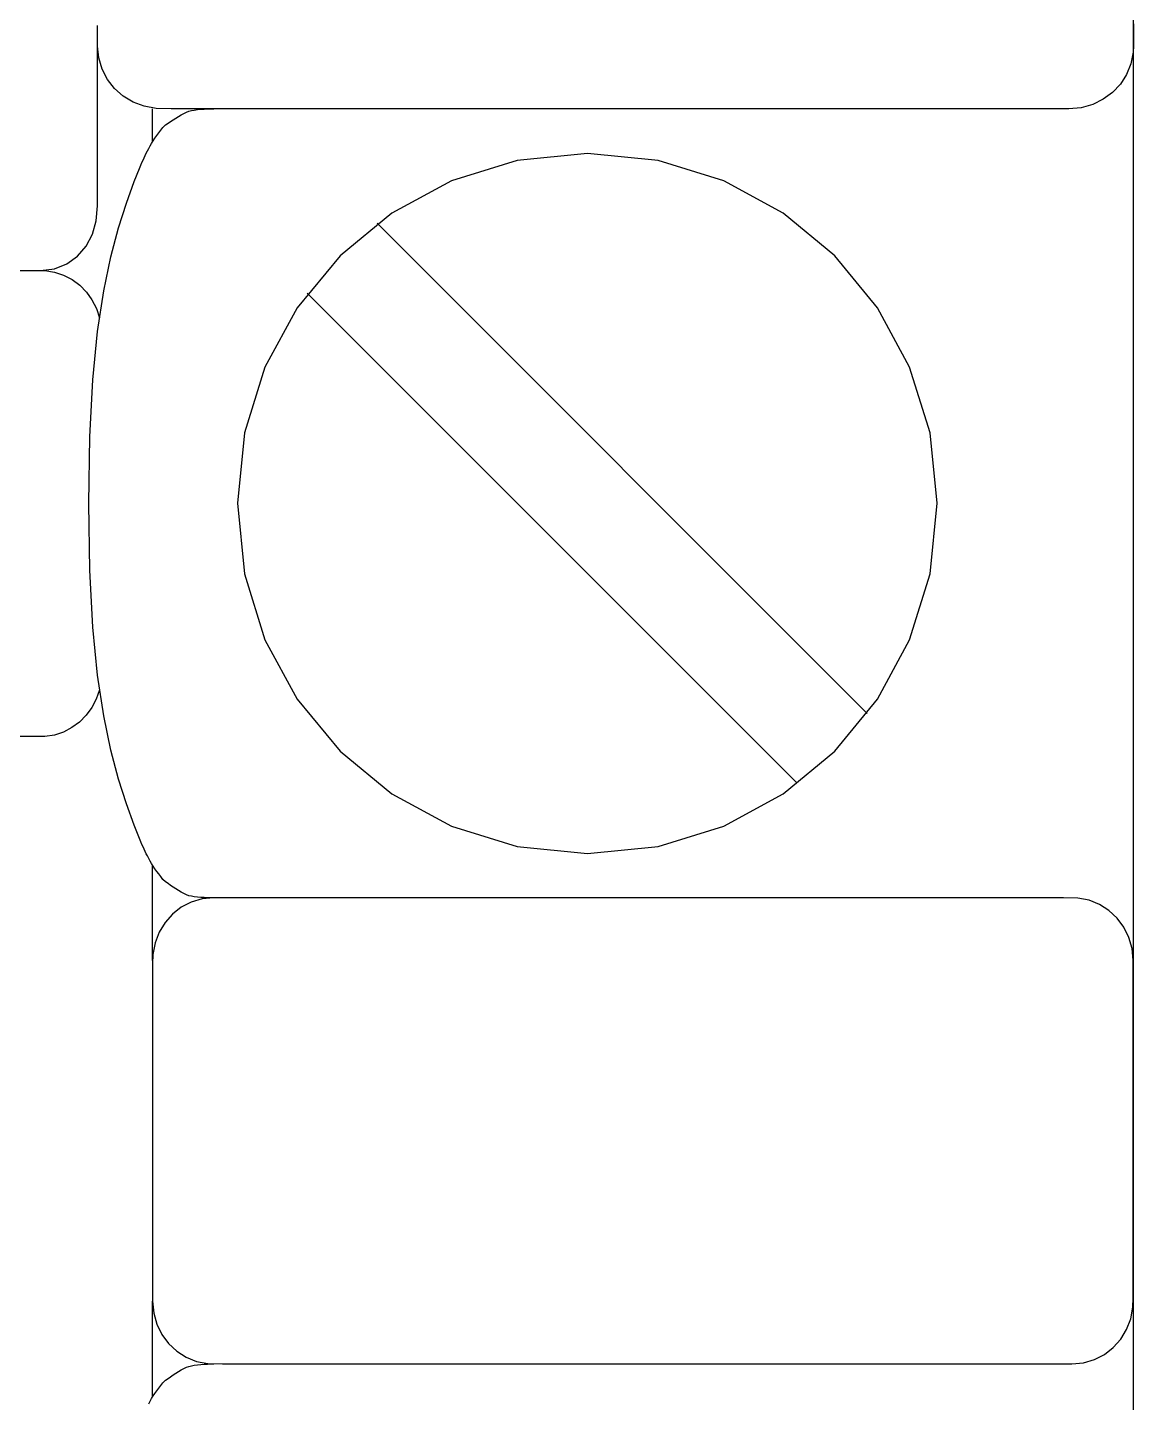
# Model space of a CAD drawing. Extents: x 1 to 47.7, y 0.2 to 35.
# Drawn here: x 37.143 to 37.672, y 7.206 to 7.863 of the extents above; entities that cross this region are included whole.
import ezdxf

# ---------------------------------------------------------------- set-up
doc = ezdxf.new("R2010")
doc.units = 0
doc.header["$MEASUREMENT"] = 0
for name, color, linetype in [('7_1__EMPTY_IO_BOARD_POSITI', 7, 'CONTINUOUS'), ('7_2___8__INDEPENDENT_INPUT', 7, 'CONTINUOUS'), ('7_3___8__OPTOISO_INDEPENDE', 7, 'CONTINUOUS'), ('7_4___24__OPTOISO_INDEPEND', 7, 'CONTINUOUS'), ('7_5___8__INDEPENDENT_INPUT', 7, 'CONTINUOUS'), ('7_6____8__INDEPENDENT_INPU', 7, 'CONTINUOUS'), ('7_7____8__OPTOISO_INDEPEND', 7, 'CONTINUOUS'), ('7_8____8__OPTOISO_INDEPEND', 7, 'CONTINUOUS')]:
    doc.layers.add(name, color=color, linetype=linetype)

msp = doc.modelspace()

# ---------------------------------------------------------------- linework, layer by layer
at = {"layer": '7_1__EMPTY_IO_BOARD_POSITI'}
msp.add_lwpolyline([(37.67201, 7.86343), (37.67201, 7.82078), (37.67201, 7.77394), (37.67201, 7.72305), (37.67201, 7.66827), (37.67201, 7.60975), (37.67201, 7.54765), (37.67201, 7.48212), (37.67201, 7.4133), (37.67201, 7.34136), (37.67201, 7.26645), (37.67201, 7.18871), (37.67201, 7.10831), (37.67201, 7.0254), (37.67201, 6.94012), (37.67201, 6.85264), (37.67201, 6.7631), (37.67201, 6.67166), (37.67201, 6.48368), (37.67201, 6.28994), (37.67201, 6.09165), (37.67201, 5.89003), (37.67201, 5.48173), (37.67201, 5.07482)], dxfattribs=at)
at = {"layer": '7_2___8__INDEPENDENT_INPUT'}
for points in [[(37.67212, 5.25278), (37.67212, 5.54409), (37.67212, 5.8354), (37.67212, 6.12315), (37.67212, 6.26457), (37.67212, 6.40377), (37.67212, 6.54029), (37.67212, 6.6737), (37.67212, 6.80354), (37.67212, 6.92937), (37.67212, 7.05075), (37.67212, 7.16723), (37.67212, 7.27837), (37.67212, 7.38371), (37.67212, 7.48282), (37.67212, 7.57525), (37.67212, 7.66055), (37.67212, 7.70039), (37.67212, 7.73828), (37.67212, 7.77417), (37.67212, 7.80799), (37.67212, 7.8397), (37.67212, 7.86924)], [(37.67212, 7.86459), (37.67212, 7.86279), (37.67212, 7.86068), (37.67212, 7.85852), (37.67212, 7.85653), (37.67212, 7.85497), (37.67212, 7.85408), (37.67198, 7.85106), (37.67088, 7.84553), (37.6688, 7.84041), (37.66583, 7.8358), (37.66206, 7.8318), (37.65762, 7.82852), (37.6526, 7.82605), (37.6471, 7.82449), (37.64122, 7.82395), (37.62464, 7.82395), (37.58052, 7.82395), (37.51736, 7.82395), (37.44361, 7.82395), (37.36774, 7.82395), (37.29822, 7.82395), (37.24352, 7.82395), (37.21211, 7.82395), (37.20481, 7.82409), (37.19911, 7.82515), (37.19384, 7.82718), (37.18909, 7.83006), (37.18497, 7.83372), (37.18159, 7.83803), (37.17905, 7.84291), (37.17745, 7.84825), (37.17689, 7.85395), (37.17689, 7.85443), (37.17689, 7.85569), (37.17689, 7.85749), (37.17689, 7.85959), (37.17689, 7.86176), (37.17689, 7.86374)], [(37.14952, 7.74667), (37.15628, 7.74748), (37.16223, 7.7498), (37.16729, 7.75345), (37.17136, 7.75822), (37.17438, 7.76396), (37.17625, 7.77046), (37.17689, 7.77754), (37.17689, 7.78177), (37.17689, 7.79269), (37.17689, 7.80763), (37.17689, 7.82389), (37.17689, 7.83883), (37.17689, 7.84975), (37.17689, 7.85398)], [(37.23243, 7.44682), (37.23094, 7.44683), (37.22937, 7.44685), (37.22776, 7.4469), (37.22617, 7.44698), (37.22461, 7.4471), (37.22312, 7.44727), (37.22175, 7.4475), (37.22052, 7.44779), (37.21938, 7.44821), (37.21814, 7.44881), (37.21688, 7.44949), (37.21562, 7.45025), (37.21435, 7.45106), (37.21308, 7.45189), (37.21181, 7.45274), (37.21055, 7.45357), (37.2093, 7.45436), (37.20815, 7.45559), (37.20708, 7.4569), (37.20609, 7.45818), (37.20516, 7.45944), (37.20429, 7.46068), (37.20348, 7.46191), (37.20273, 7.46314), (37.20202, 7.46437), (37.20135, 7.46561), (37.20074, 7.46678), (37.20018, 7.46787), (37.19965, 7.46893), (37.19914, 7.46999), (37.19863, 7.4711), (37.1981, 7.4723), (37.19754, 7.47362), (37.19692, 7.47512), (37.19444, 7.48144), (37.19063, 7.49172), (37.18681, 7.50351), (37.18315, 7.51733), (37.17979, 7.5337), (37.1769, 7.55316), (37.17464, 7.57623), (37.17317, 7.60344), (37.17265, 7.6353), (37.17317, 7.66716), (37.17464, 7.69436), (37.1769, 7.71742), (37.17979, 7.73688), (37.18315, 7.75326), (37.18681, 7.76707), (37.19063, 7.77886), (37.19444, 7.78914), (37.19692, 7.79546), (37.19754, 7.79696), (37.1981, 7.79828), (37.19863, 7.79948), (37.19914, 7.80059), (37.19965, 7.80166), (37.20018, 7.80271), (37.20074, 7.8038), (37.20135, 7.80497), (37.20202, 7.80621), (37.20273, 7.80744), (37.20348, 7.80867), (37.20429, 7.8099), (37.20516, 7.81115), (37.20609, 7.8124), (37.20708, 7.81369), (37.20815, 7.815), (37.2093, 7.81622), (37.21055, 7.81702), (37.21181, 7.81784), (37.21308, 7.81869), (37.21435, 7.81952), (37.21562, 7.82033), (37.21688, 7.82109), (37.21814, 7.82178), (37.21938, 7.82237), (37.22052, 7.82279), (37.22175, 7.8231), (37.22312, 7.82336), (37.22461, 7.82356), (37.22617, 7.82372), (37.22776, 7.82384), (37.22937, 7.82392), (37.23094, 7.82396), (37.23243, 7.82398)], [(37.20319, 7.80819), (37.20319, 7.82398)], [(37.5448, 7.53494), (37.31053, 7.76921)], [(37.11187, 7.74667), (37.1441, 7.74667), (37.15161, 7.74659), (37.15627, 7.74587), (37.16065, 7.74442), (37.16469, 7.7423), (37.16834, 7.73959), (37.17152, 7.73635), (37.1742, 7.73263), (37.1763, 7.72849), (37.17777, 7.72401)], [(37.51138, 7.50152), (37.27711, 7.73579)], [(37.17777, 7.54624), (37.17627, 7.5418), (37.17415, 7.53771), (37.17147, 7.53403), (37.16827, 7.53081), (37.16463, 7.52813), (37.1606, 7.52604), (37.15623, 7.52461), (37.15159, 7.52389), (37.1441, 7.52382), (37.11187, 7.52382)], [(37.20319, 7.41683), (37.20319, 7.46238)], [(37.20319, 7.20843), (37.20319, 7.25398)], [(37.20135, 7.20497), (37.20202, 7.20621), (37.20273, 7.20744), (37.20348, 7.20867), (37.20429, 7.2099), (37.20516, 7.21114), (37.20609, 7.2124), (37.20708, 7.21368), (37.20815, 7.21499), (37.2093, 7.21622), (37.21055, 7.21701), (37.21181, 7.21784), (37.21308, 7.21868), (37.21435, 7.21952), (37.21562, 7.22033), (37.21688, 7.22109), (37.21814, 7.22177), (37.21938, 7.22237), (37.22052, 7.22279), (37.22175, 7.2231), (37.22312, 7.22336), (37.22461, 7.22356), (37.22617, 7.22372), (37.22776, 7.22384), (37.22937, 7.22392), (37.23094, 7.22396), (37.23243, 7.22397)]]:
    msp.add_lwpolyline(points, dxfattribs=at)
for points in [[(37.41114, 7.46794), (37.44483, 7.47134), (37.47619, 7.48109), (37.50457, 7.49652), (37.5293, 7.51696), (37.5497, 7.54174), (37.56509, 7.57018), (37.57483, 7.60161), (37.57822, 7.63537), (37.57483, 7.66906), (37.56509, 7.70046), (37.5497, 7.72887), (37.5293, 7.75362), (37.50457, 7.77405), (37.47619, 7.78948), (37.44483, 7.79923), (37.41114, 7.80263), (37.37744, 7.79923), (37.34602, 7.78948), (37.31758, 7.77405), (37.29279, 7.75362), (37.27233, 7.72887), (37.25687, 7.70046), (37.2471, 7.66906), (37.24369, 7.63537), (37.2471, 7.60161), (37.25687, 7.57018), (37.27233, 7.54174), (37.29279, 7.51696), (37.31758, 7.49652), (37.34602, 7.48109), (37.37744, 7.47134)], [(37.23243, 7.44682), (37.22687, 7.44628), (37.22167, 7.44472), (37.21691, 7.44225), (37.2127, 7.43897), (37.20915, 7.43498), (37.20633, 7.43037), (37.20436, 7.42525), (37.20333, 7.41972), (37.20319, 7.41521), (37.20319, 7.40341), (37.20319, 7.38285), (37.20319, 7.35673), (37.20319, 7.32823), (37.20319, 7.30052), (37.20319, 7.27678), (37.20319, 7.26021), (37.20319, 7.25398), (37.20372, 7.24828), (37.20523, 7.24294), (37.20764, 7.23806), (37.21084, 7.23374), (37.21473, 7.23009), (37.21923, 7.2272), (37.22422, 7.22517), (37.22962, 7.22411), (37.23653, 7.22397), (37.26625, 7.22397), (37.31803, 7.22397), (37.38383, 7.22397), (37.45565, 7.22397), (37.52546, 7.22397), (37.58525, 7.22397), (37.627, 7.22397), (37.6427, 7.22397), (37.64826, 7.22451), (37.65347, 7.22607), (37.65822, 7.22854), (37.66243, 7.23183), (37.66599, 7.23583), (37.6688, 7.24044), (37.67077, 7.24556), (37.67181, 7.25109), (37.67194, 7.2556), (37.67194, 7.2674), (37.67194, 7.28795), (37.67194, 7.31407), (37.67194, 7.34258), (37.67194, 7.37029), (37.67194, 7.39403), (37.67194, 7.4106), (37.67194, 7.41683), (37.67142, 7.42253), (37.6699, 7.42787), (37.66749, 7.43274), (37.6643, 7.43706), (37.6604, 7.44071), (37.65591, 7.4436), (37.65092, 7.44562), (37.64552, 7.44668), (37.63861, 7.44682), (37.60888, 7.44682), (37.55711, 7.44682), (37.4913, 7.44682), (37.41949, 7.44682), (37.34968, 7.44682), (37.28989, 7.44682), (37.24813, 7.44682)]]:
    msp.add_lwpolyline(points, close=True, dxfattribs=at)
at = {"layer": '7_3___8__OPTOISO_INDEPENDE'}
for points in [[(37.67212, 5.25278), (37.67212, 5.54409), (37.67212, 5.8354), (37.67212, 6.12315), (37.67212, 6.26457), (37.67212, 6.40377), (37.67212, 6.54029), (37.67212, 6.6737), (37.67212, 6.80354), (37.67212, 6.92937), (37.67212, 7.05075), (37.67212, 7.16723), (37.67212, 7.27837), (37.67212, 7.38371), (37.67212, 7.48282), (37.67212, 7.57525), (37.67212, 7.66055), (37.67212, 7.70039), (37.67212, 7.73828), (37.67212, 7.77417), (37.67212, 7.80799), (37.67212, 7.8397), (37.67212, 7.86924)], [(37.67212, 7.86459), (37.67212, 7.86279), (37.67212, 7.86068), (37.67212, 7.85852), (37.67212, 7.85653), (37.67212, 7.85497), (37.67212, 7.85408), (37.67198, 7.85106), (37.67088, 7.84553), (37.6688, 7.84041), (37.66583, 7.8358), (37.66206, 7.8318), (37.65762, 7.82852), (37.6526, 7.82605), (37.6471, 7.82449), (37.64122, 7.82395), (37.62464, 7.82395), (37.58052, 7.82395), (37.51736, 7.82395), (37.44361, 7.82395), (37.36774, 7.82395), (37.29822, 7.82395), (37.24352, 7.82395), (37.21211, 7.82395), (37.20481, 7.82409), (37.19911, 7.82515), (37.19384, 7.82718), (37.18909, 7.83006), (37.18497, 7.83372), (37.18159, 7.83803), (37.17905, 7.84291), (37.17745, 7.84825), (37.17689, 7.85395), (37.17689, 7.85443), (37.17689, 7.85569), (37.17689, 7.85749), (37.17689, 7.85959), (37.17689, 7.86176), (37.17689, 7.86374)], [(37.14952, 7.74667), (37.15628, 7.74748), (37.16223, 7.7498), (37.16729, 7.75345), (37.17136, 7.75822), (37.17438, 7.76396), (37.17625, 7.77046), (37.17689, 7.77754), (37.17689, 7.78177), (37.17689, 7.79269), (37.17689, 7.80763), (37.17689, 7.82389), (37.17689, 7.83883), (37.17689, 7.84975), (37.17689, 7.85398)], [(37.23243, 7.44682), (37.23094, 7.44683), (37.22937, 7.44685), (37.22776, 7.4469), (37.22617, 7.44698), (37.22461, 7.4471), (37.22312, 7.44727), (37.22175, 7.4475), (37.22052, 7.44779), (37.21938, 7.44821), (37.21814, 7.44881), (37.21688, 7.44949), (37.21562, 7.45025), (37.21435, 7.45106), (37.21308, 7.45189), (37.21181, 7.45274), (37.21055, 7.45357), (37.2093, 7.45436), (37.20815, 7.45559), (37.20708, 7.4569), (37.20609, 7.45818), (37.20516, 7.45944), (37.20429, 7.46068), (37.20348, 7.46191), (37.20273, 7.46314), (37.20202, 7.46437), (37.20135, 7.46561), (37.20074, 7.46678), (37.20018, 7.46787), (37.19965, 7.46893), (37.19914, 7.46999), (37.19863, 7.4711), (37.1981, 7.4723), (37.19754, 7.47362), (37.19692, 7.47512), (37.19444, 7.48144), (37.19063, 7.49172), (37.18681, 7.50351), (37.18315, 7.51733), (37.17979, 7.5337), (37.1769, 7.55316), (37.17464, 7.57623), (37.17317, 7.60344), (37.17265, 7.6353), (37.17317, 7.66716), (37.17464, 7.69436), (37.1769, 7.71742), (37.17979, 7.73688), (37.18315, 7.75326), (37.18681, 7.76707), (37.19063, 7.77886), (37.19444, 7.78914), (37.19692, 7.79546), (37.19754, 7.79696), (37.1981, 7.79828), (37.19863, 7.79948), (37.19914, 7.80059), (37.19965, 7.80166), (37.20018, 7.80271), (37.20074, 7.8038), (37.20135, 7.80497), (37.20202, 7.80621), (37.20273, 7.80744), (37.20348, 7.80867), (37.20429, 7.8099), (37.20516, 7.81115), (37.20609, 7.8124), (37.20708, 7.81369), (37.20815, 7.815), (37.2093, 7.81622), (37.21055, 7.81702), (37.21181, 7.81784), (37.21308, 7.81869), (37.21435, 7.81952), (37.21562, 7.82033), (37.21688, 7.82109), (37.21814, 7.82178), (37.21938, 7.82237), (37.22052, 7.82279), (37.22175, 7.8231), (37.22312, 7.82336), (37.22461, 7.82356), (37.22617, 7.82372), (37.22776, 7.82384), (37.22937, 7.82392), (37.23094, 7.82396), (37.23243, 7.82398)], [(37.20319, 7.80819), (37.20319, 7.82398)], [(37.5448, 7.53494), (37.31053, 7.76921)], [(37.11187, 7.74667), (37.1441, 7.74667), (37.15161, 7.74659), (37.15627, 7.74587), (37.16065, 7.74442), (37.16469, 7.7423), (37.16834, 7.73959), (37.17152, 7.73635), (37.1742, 7.73263), (37.1763, 7.72849), (37.17777, 7.72401)], [(37.51138, 7.50152), (37.27711, 7.73579)], [(37.17777, 7.54624), (37.17627, 7.5418), (37.17415, 7.53771), (37.17147, 7.53403), (37.16827, 7.53081), (37.16463, 7.52813), (37.1606, 7.52604), (37.15623, 7.52461), (37.15159, 7.52389), (37.1441, 7.52382), (37.11187, 7.52382)], [(37.20319, 7.41683), (37.20319, 7.46238)], [(37.20319, 7.20843), (37.20319, 7.25398)], [(37.20135, 7.20497), (37.20202, 7.20621), (37.20273, 7.20744), (37.20348, 7.20867), (37.20429, 7.2099), (37.20516, 7.21114), (37.20609, 7.2124), (37.20708, 7.21368), (37.20815, 7.21499), (37.2093, 7.21622), (37.21055, 7.21701), (37.21181, 7.21784), (37.21308, 7.21868), (37.21435, 7.21952), (37.21562, 7.22033), (37.21688, 7.22109), (37.21814, 7.22177), (37.21938, 7.22237), (37.22052, 7.22279), (37.22175, 7.2231), (37.22312, 7.22336), (37.22461, 7.22356), (37.22617, 7.22372), (37.22776, 7.22384), (37.22937, 7.22392), (37.23094, 7.22396), (37.23243, 7.22397)]]:
    msp.add_lwpolyline(points, dxfattribs=at)
for points in [[(37.41114, 7.46794), (37.44483, 7.47134), (37.47619, 7.48109), (37.50457, 7.49652), (37.5293, 7.51696), (37.5497, 7.54174), (37.56509, 7.57018), (37.57483, 7.60161), (37.57822, 7.63537), (37.57483, 7.66906), (37.56509, 7.70046), (37.5497, 7.72887), (37.5293, 7.75362), (37.50457, 7.77405), (37.47619, 7.78948), (37.44483, 7.79923), (37.41114, 7.80263), (37.37744, 7.79923), (37.34602, 7.78948), (37.31758, 7.77405), (37.29279, 7.75362), (37.27233, 7.72887), (37.25687, 7.70046), (37.2471, 7.66906), (37.24369, 7.63537), (37.2471, 7.60161), (37.25687, 7.57018), (37.27233, 7.54174), (37.29279, 7.51696), (37.31758, 7.49652), (37.34602, 7.48109), (37.37744, 7.47134)], [(37.23243, 7.44682), (37.22687, 7.44628), (37.22167, 7.44472), (37.21691, 7.44225), (37.2127, 7.43897), (37.20915, 7.43498), (37.20633, 7.43037), (37.20436, 7.42525), (37.20333, 7.41972), (37.20319, 7.41521), (37.20319, 7.40341), (37.20319, 7.38285), (37.20319, 7.35673), (37.20319, 7.32823), (37.20319, 7.30052), (37.20319, 7.27678), (37.20319, 7.26021), (37.20319, 7.25398), (37.20372, 7.24828), (37.20523, 7.24294), (37.20764, 7.23806), (37.21084, 7.23374), (37.21473, 7.23009), (37.21923, 7.2272), (37.22422, 7.22517), (37.22962, 7.22411), (37.23653, 7.22397), (37.26625, 7.22397), (37.31803, 7.22397), (37.38383, 7.22397), (37.45565, 7.22397), (37.52546, 7.22397), (37.58525, 7.22397), (37.627, 7.22397), (37.6427, 7.22397), (37.64826, 7.22451), (37.65347, 7.22607), (37.65822, 7.22854), (37.66243, 7.23183), (37.66599, 7.23583), (37.6688, 7.24044), (37.67077, 7.24556), (37.67181, 7.25109), (37.67194, 7.2556), (37.67194, 7.2674), (37.67194, 7.28795), (37.67194, 7.31407), (37.67194, 7.34258), (37.67194, 7.37029), (37.67194, 7.39403), (37.67194, 7.4106), (37.67194, 7.41683), (37.67142, 7.42253), (37.6699, 7.42787), (37.66749, 7.43274), (37.6643, 7.43706), (37.6604, 7.44071), (37.65591, 7.4436), (37.65092, 7.44562), (37.64552, 7.44668), (37.63861, 7.44682), (37.60888, 7.44682), (37.55711, 7.44682), (37.4913, 7.44682), (37.41949, 7.44682), (37.34968, 7.44682), (37.28989, 7.44682), (37.24813, 7.44682)]]:
    msp.add_lwpolyline(points, close=True, dxfattribs=at)
at = {"layer": '7_4___24__OPTOISO_INDEPEND'}
for points in [[(37.67212, 5.25278), (37.67212, 5.54409), (37.67212, 5.8354), (37.67212, 6.12315), (37.67212, 6.26457), (37.67212, 6.40377), (37.67212, 6.54029), (37.67212, 6.6737), (37.67212, 6.80354), (37.67212, 6.92937), (37.67212, 7.05075), (37.67212, 7.16723), (37.67212, 7.27837), (37.67212, 7.38371), (37.67212, 7.48282), (37.67212, 7.57525), (37.67212, 7.66055), (37.67212, 7.70039), (37.67212, 7.73828), (37.67212, 7.77417), (37.67212, 7.80799), (37.67212, 7.8397), (37.67212, 7.86924)], [(37.67212, 7.86459), (37.67212, 7.86279), (37.67212, 7.86068), (37.67212, 7.85852), (37.67212, 7.85653), (37.67212, 7.85497), (37.67212, 7.85408), (37.67198, 7.85106), (37.67088, 7.84553), (37.6688, 7.84041), (37.66583, 7.8358), (37.66206, 7.8318), (37.65762, 7.82852), (37.6526, 7.82605), (37.6471, 7.82449), (37.64122, 7.82395), (37.62464, 7.82395), (37.58052, 7.82395), (37.51736, 7.82395), (37.44361, 7.82395), (37.36774, 7.82395), (37.29822, 7.82395), (37.24352, 7.82395), (37.21211, 7.82395), (37.20481, 7.82409), (37.19911, 7.82515), (37.19384, 7.82718), (37.18909, 7.83006), (37.18497, 7.83372), (37.18159, 7.83803), (37.17905, 7.84291), (37.17745, 7.84825), (37.17689, 7.85395), (37.17689, 7.85443), (37.17689, 7.85569), (37.17689, 7.85749), (37.17689, 7.85959), (37.17689, 7.86176), (37.17689, 7.86374)], [(37.14952, 7.74667), (37.15628, 7.74748), (37.16223, 7.7498), (37.16729, 7.75345), (37.17136, 7.75822), (37.17438, 7.76396), (37.17625, 7.77046), (37.17689, 7.77754), (37.17689, 7.78177), (37.17689, 7.79269), (37.17689, 7.80763), (37.17689, 7.82389), (37.17689, 7.83883), (37.17689, 7.84975), (37.17689, 7.85398)], [(37.23243, 7.44682), (37.23094, 7.44683), (37.22937, 7.44685), (37.22776, 7.4469), (37.22617, 7.44698), (37.22461, 7.4471), (37.22312, 7.44727), (37.22175, 7.4475), (37.22052, 7.44779), (37.21938, 7.44821), (37.21814, 7.44881), (37.21688, 7.44949), (37.21562, 7.45025), (37.21435, 7.45106), (37.21308, 7.45189), (37.21181, 7.45274), (37.21055, 7.45357), (37.2093, 7.45436), (37.20815, 7.45559), (37.20708, 7.4569), (37.20609, 7.45818), (37.20516, 7.45944), (37.20429, 7.46068), (37.20348, 7.46191), (37.20273, 7.46314), (37.20202, 7.46437), (37.20135, 7.46561), (37.20074, 7.46678), (37.20018, 7.46787), (37.19965, 7.46893), (37.19914, 7.46999), (37.19863, 7.4711), (37.1981, 7.4723), (37.19754, 7.47362), (37.19692, 7.47512), (37.19444, 7.48144), (37.19063, 7.49172), (37.18681, 7.50351), (37.18315, 7.51733), (37.17979, 7.5337), (37.1769, 7.55316), (37.17464, 7.57623), (37.17317, 7.60344), (37.17265, 7.6353), (37.17317, 7.66716), (37.17464, 7.69436), (37.1769, 7.71742), (37.17979, 7.73688), (37.18315, 7.75326), (37.18681, 7.76707), (37.19063, 7.77886), (37.19444, 7.78914), (37.19692, 7.79546), (37.19754, 7.79696), (37.1981, 7.79828), (37.19863, 7.79948), (37.19914, 7.80059), (37.19965, 7.80166), (37.20018, 7.80271), (37.20074, 7.8038), (37.20135, 7.80497), (37.20202, 7.80621), (37.20273, 7.80744), (37.20348, 7.80867), (37.20429, 7.8099), (37.20516, 7.81115), (37.20609, 7.8124), (37.20708, 7.81369), (37.20815, 7.815), (37.2093, 7.81622), (37.21055, 7.81702), (37.21181, 7.81784), (37.21308, 7.81869), (37.21435, 7.81952), (37.21562, 7.82033), (37.21688, 7.82109), (37.21814, 7.82178), (37.21938, 7.82237), (37.22052, 7.82279), (37.22175, 7.8231), (37.22312, 7.82336), (37.22461, 7.82356), (37.22617, 7.82372), (37.22776, 7.82384), (37.22937, 7.82392), (37.23094, 7.82396), (37.23243, 7.82398)], [(37.20319, 7.80819), (37.20319, 7.82398)], [(37.5448, 7.53494), (37.31053, 7.76921)], [(37.11187, 7.74667), (37.1441, 7.74667), (37.15161, 7.74659), (37.15627, 7.74587), (37.16065, 7.74442), (37.16469, 7.7423), (37.16834, 7.73959), (37.17152, 7.73635), (37.1742, 7.73263), (37.1763, 7.72849), (37.17777, 7.72401)], [(37.51138, 7.50152), (37.27711, 7.73579)], [(37.17777, 7.54624), (37.17627, 7.5418), (37.17415, 7.53771), (37.17147, 7.53403), (37.16827, 7.53081), (37.16463, 7.52813), (37.1606, 7.52604), (37.15623, 7.52461), (37.15159, 7.52389), (37.1441, 7.52382), (37.11187, 7.52382)], [(37.20319, 7.41683), (37.20319, 7.46238)], [(37.20319, 7.20843), (37.20319, 7.25398)], [(37.20135, 7.20497), (37.20202, 7.20621), (37.20273, 7.20744), (37.20348, 7.20867), (37.20429, 7.2099), (37.20516, 7.21114), (37.20609, 7.2124), (37.20708, 7.21368), (37.20815, 7.21499), (37.2093, 7.21622), (37.21055, 7.21701), (37.21181, 7.21784), (37.21308, 7.21868), (37.21435, 7.21952), (37.21562, 7.22033), (37.21688, 7.22109), (37.21814, 7.22177), (37.21938, 7.22237), (37.22052, 7.22279), (37.22175, 7.2231), (37.22312, 7.22336), (37.22461, 7.22356), (37.22617, 7.22372), (37.22776, 7.22384), (37.22937, 7.22392), (37.23094, 7.22396), (37.23243, 7.22397)]]:
    msp.add_lwpolyline(points, dxfattribs=at)
for points in [[(37.41114, 7.46794), (37.44483, 7.47134), (37.47619, 7.48109), (37.50457, 7.49652), (37.5293, 7.51696), (37.5497, 7.54174), (37.56509, 7.57018), (37.57483, 7.60161), (37.57822, 7.63537), (37.57483, 7.66906), (37.56509, 7.70046), (37.5497, 7.72887), (37.5293, 7.75362), (37.50457, 7.77405), (37.47619, 7.78948), (37.44483, 7.79923), (37.41114, 7.80263), (37.37744, 7.79923), (37.34602, 7.78948), (37.31758, 7.77405), (37.29279, 7.75362), (37.27233, 7.72887), (37.25687, 7.70046), (37.2471, 7.66906), (37.24369, 7.63537), (37.2471, 7.60161), (37.25687, 7.57018), (37.27233, 7.54174), (37.29279, 7.51696), (37.31758, 7.49652), (37.34602, 7.48109), (37.37744, 7.47134)], [(37.23243, 7.44682), (37.22687, 7.44628), (37.22167, 7.44472), (37.21691, 7.44225), (37.2127, 7.43897), (37.20915, 7.43498), (37.20633, 7.43037), (37.20436, 7.42525), (37.20333, 7.41972), (37.20319, 7.41521), (37.20319, 7.40341), (37.20319, 7.38285), (37.20319, 7.35673), (37.20319, 7.32823), (37.20319, 7.30052), (37.20319, 7.27678), (37.20319, 7.26021), (37.20319, 7.25398), (37.20372, 7.24828), (37.20523, 7.24294), (37.20764, 7.23806), (37.21084, 7.23374), (37.21473, 7.23009), (37.21923, 7.2272), (37.22422, 7.22517), (37.22962, 7.22411), (37.23653, 7.22397), (37.26625, 7.22397), (37.31803, 7.22397), (37.38383, 7.22397), (37.45565, 7.22397), (37.52546, 7.22397), (37.58525, 7.22397), (37.627, 7.22397), (37.6427, 7.22397), (37.64826, 7.22451), (37.65347, 7.22607), (37.65822, 7.22854), (37.66243, 7.23183), (37.66599, 7.23583), (37.6688, 7.24044), (37.67077, 7.24556), (37.67181, 7.25109), (37.67194, 7.2556), (37.67194, 7.2674), (37.67194, 7.28795), (37.67194, 7.31407), (37.67194, 7.34258), (37.67194, 7.37029), (37.67194, 7.39403), (37.67194, 7.4106), (37.67194, 7.41683), (37.67142, 7.42253), (37.6699, 7.42787), (37.66749, 7.43274), (37.6643, 7.43706), (37.6604, 7.44071), (37.65591, 7.4436), (37.65092, 7.44562), (37.64552, 7.44668), (37.63861, 7.44682), (37.60888, 7.44682), (37.55711, 7.44682), (37.4913, 7.44682), (37.41949, 7.44682), (37.34968, 7.44682), (37.28989, 7.44682), (37.24813, 7.44682)]]:
    msp.add_lwpolyline(points, close=True, dxfattribs=at)
at = {"layer": '7_5___8__INDEPENDENT_INPUT'}
for points in [[(37.67212, 5.25278), (37.67212, 5.54409), (37.67212, 5.8354), (37.67212, 6.12315), (37.67212, 6.26457), (37.67212, 6.40377), (37.67212, 6.54029), (37.67212, 6.6737), (37.67212, 6.80354), (37.67212, 6.92937), (37.67212, 7.05075), (37.67212, 7.16723), (37.67212, 7.27837), (37.67212, 7.38371), (37.67212, 7.48282), (37.67212, 7.57525), (37.67212, 7.66055), (37.67212, 7.70039), (37.67212, 7.73828), (37.67212, 7.77417), (37.67212, 7.80799), (37.67212, 7.8397), (37.67212, 7.86924)], [(37.67212, 7.86459), (37.67212, 7.86279), (37.67212, 7.86068), (37.67212, 7.85852), (37.67212, 7.85653), (37.67212, 7.85497), (37.67212, 7.85408), (37.67198, 7.85106), (37.67088, 7.84553), (37.6688, 7.84041), (37.66583, 7.8358), (37.66206, 7.8318), (37.65762, 7.82852), (37.6526, 7.82605), (37.6471, 7.82449), (37.64122, 7.82395), (37.62464, 7.82395), (37.58052, 7.82395), (37.51736, 7.82395), (37.44361, 7.82395), (37.36774, 7.82395), (37.29822, 7.82395), (37.24352, 7.82395), (37.21211, 7.82395), (37.20481, 7.82409), (37.19911, 7.82515), (37.19384, 7.82718), (37.18909, 7.83006), (37.18497, 7.83372), (37.18159, 7.83803), (37.17905, 7.84291), (37.17745, 7.84825), (37.17689, 7.85395), (37.17689, 7.85443), (37.17689, 7.85569), (37.17689, 7.85749), (37.17689, 7.85959), (37.17689, 7.86176), (37.17689, 7.86374)], [(37.14952, 7.74667), (37.15628, 7.74748), (37.16223, 7.7498), (37.16729, 7.75345), (37.17136, 7.75822), (37.17438, 7.76396), (37.17625, 7.77046), (37.17689, 7.77754), (37.17689, 7.78177), (37.17689, 7.79269), (37.17689, 7.80763), (37.17689, 7.82389), (37.17689, 7.83883), (37.17689, 7.84975), (37.17689, 7.85398)], [(37.23243, 7.44682), (37.23094, 7.44683), (37.22937, 7.44685), (37.22776, 7.4469), (37.22617, 7.44698), (37.22461, 7.4471), (37.22312, 7.44727), (37.22175, 7.4475), (37.22052, 7.44779), (37.21938, 7.44821), (37.21814, 7.44881), (37.21688, 7.44949), (37.21562, 7.45025), (37.21435, 7.45106), (37.21308, 7.45189), (37.21181, 7.45274), (37.21055, 7.45357), (37.2093, 7.45436), (37.20815, 7.45559), (37.20708, 7.4569), (37.20609, 7.45818), (37.20516, 7.45944), (37.20429, 7.46068), (37.20348, 7.46191), (37.20273, 7.46314), (37.20202, 7.46437), (37.20135, 7.46561), (37.20074, 7.46678), (37.20018, 7.46787), (37.19965, 7.46893), (37.19914, 7.46999), (37.19863, 7.4711), (37.1981, 7.4723), (37.19754, 7.47362), (37.19692, 7.47512), (37.19444, 7.48144), (37.19063, 7.49172), (37.18681, 7.50351), (37.18315, 7.51733), (37.17979, 7.5337), (37.1769, 7.55316), (37.17464, 7.57623), (37.17317, 7.60344), (37.17265, 7.6353), (37.17317, 7.66716), (37.17464, 7.69436), (37.1769, 7.71742), (37.17979, 7.73688), (37.18315, 7.75326), (37.18681, 7.76707), (37.19063, 7.77886), (37.19444, 7.78914), (37.19692, 7.79546), (37.19754, 7.79696), (37.1981, 7.79828), (37.19863, 7.79948), (37.19914, 7.80059), (37.19965, 7.80166), (37.20018, 7.80271), (37.20074, 7.8038), (37.20135, 7.80497), (37.20202, 7.80621), (37.20273, 7.80744), (37.20348, 7.80867), (37.20429, 7.8099), (37.20516, 7.81115), (37.20609, 7.8124), (37.20708, 7.81369), (37.20815, 7.815), (37.2093, 7.81622), (37.21055, 7.81702), (37.21181, 7.81784), (37.21308, 7.81869), (37.21435, 7.81952), (37.21562, 7.82033), (37.21688, 7.82109), (37.21814, 7.82178), (37.21938, 7.82237), (37.22052, 7.82279), (37.22175, 7.8231), (37.22312, 7.82336), (37.22461, 7.82356), (37.22617, 7.82372), (37.22776, 7.82384), (37.22937, 7.82392), (37.23094, 7.82396), (37.23243, 7.82398)], [(37.20319, 7.80819), (37.20319, 7.82398)], [(37.5448, 7.53494), (37.31053, 7.76921)], [(37.11187, 7.74667), (37.1441, 7.74667), (37.15161, 7.74659), (37.15627, 7.74587), (37.16065, 7.74442), (37.16469, 7.7423), (37.16834, 7.73959), (37.17152, 7.73635), (37.1742, 7.73263), (37.1763, 7.72849), (37.17777, 7.72401)], [(37.51138, 7.50152), (37.27711, 7.73579)], [(37.17777, 7.54624), (37.17627, 7.5418), (37.17415, 7.53771), (37.17147, 7.53403), (37.16827, 7.53081), (37.16463, 7.52813), (37.1606, 7.52604), (37.15623, 7.52461), (37.15159, 7.52389), (37.1441, 7.52382), (37.11187, 7.52382)], [(37.20319, 7.41683), (37.20319, 7.46238)], [(37.20319, 7.20843), (37.20319, 7.25398)], [(37.20135, 7.20497), (37.20202, 7.20621), (37.20273, 7.20744), (37.20348, 7.20867), (37.20429, 7.2099), (37.20516, 7.21114), (37.20609, 7.2124), (37.20708, 7.21368), (37.20815, 7.21499), (37.2093, 7.21622), (37.21055, 7.21701), (37.21181, 7.21784), (37.21308, 7.21868), (37.21435, 7.21952), (37.21562, 7.22033), (37.21688, 7.22109), (37.21814, 7.22177), (37.21938, 7.22237), (37.22052, 7.22279), (37.22175, 7.2231), (37.22312, 7.22336), (37.22461, 7.22356), (37.22617, 7.22372), (37.22776, 7.22384), (37.22937, 7.22392), (37.23094, 7.22396), (37.23243, 7.22397)]]:
    msp.add_lwpolyline(points, dxfattribs=at)
for points in [[(37.41114, 7.46794), (37.44483, 7.47134), (37.47619, 7.48109), (37.50457, 7.49652), (37.5293, 7.51696), (37.5497, 7.54174), (37.56509, 7.57018), (37.57483, 7.60161), (37.57822, 7.63537), (37.57483, 7.66906), (37.56509, 7.70046), (37.5497, 7.72887), (37.5293, 7.75362), (37.50457, 7.77405), (37.47619, 7.78948), (37.44483, 7.79923), (37.41114, 7.80263), (37.37744, 7.79923), (37.34602, 7.78948), (37.31758, 7.77405), (37.29279, 7.75362), (37.27233, 7.72887), (37.25687, 7.70046), (37.2471, 7.66906), (37.24369, 7.63537), (37.2471, 7.60161), (37.25687, 7.57018), (37.27233, 7.54174), (37.29279, 7.51696), (37.31758, 7.49652), (37.34602, 7.48109), (37.37744, 7.47134)], [(37.23243, 7.44682), (37.22687, 7.44628), (37.22167, 7.44472), (37.21691, 7.44225), (37.2127, 7.43897), (37.20915, 7.43498), (37.20633, 7.43037), (37.20436, 7.42525), (37.20333, 7.41972), (37.20319, 7.41521), (37.20319, 7.40341), (37.20319, 7.38285), (37.20319, 7.35673), (37.20319, 7.32823), (37.20319, 7.30052), (37.20319, 7.27678), (37.20319, 7.26021), (37.20319, 7.25398), (37.20372, 7.24828), (37.20523, 7.24294), (37.20764, 7.23806), (37.21084, 7.23374), (37.21473, 7.23009), (37.21923, 7.2272), (37.22422, 7.22517), (37.22962, 7.22411), (37.23653, 7.22397), (37.26625, 7.22397), (37.31803, 7.22397), (37.38383, 7.22397), (37.45565, 7.22397), (37.52546, 7.22397), (37.58525, 7.22397), (37.627, 7.22397), (37.6427, 7.22397), (37.64826, 7.22451), (37.65347, 7.22607), (37.65822, 7.22854), (37.66243, 7.23183), (37.66599, 7.23583), (37.6688, 7.24044), (37.67077, 7.24556), (37.67181, 7.25109), (37.67194, 7.2556), (37.67194, 7.2674), (37.67194, 7.28795), (37.67194, 7.31407), (37.67194, 7.34258), (37.67194, 7.37029), (37.67194, 7.39403), (37.67194, 7.4106), (37.67194, 7.41683), (37.67142, 7.42253), (37.6699, 7.42787), (37.66749, 7.43274), (37.6643, 7.43706), (37.6604, 7.44071), (37.65591, 7.4436), (37.65092, 7.44562), (37.64552, 7.44668), (37.63861, 7.44682), (37.60888, 7.44682), (37.55711, 7.44682), (37.4913, 7.44682), (37.41949, 7.44682), (37.34968, 7.44682), (37.28989, 7.44682), (37.24813, 7.44682)]]:
    msp.add_lwpolyline(points, close=True, dxfattribs=at)
at = {"layer": '7_6____8__INDEPENDENT_INPU'}
for points in [[(37.67212, 5.25278), (37.67212, 5.54409), (37.67212, 5.8354), (37.67212, 6.12315), (37.67212, 6.26457), (37.67212, 6.40377), (37.67212, 6.54029), (37.67212, 6.6737), (37.67212, 6.80354), (37.67212, 6.92937), (37.67212, 7.05075), (37.67212, 7.16723), (37.67212, 7.27837), (37.67212, 7.38371), (37.67212, 7.48282), (37.67212, 7.57525), (37.67212, 7.66055), (37.67212, 7.70039), (37.67212, 7.73828), (37.67212, 7.77417), (37.67212, 7.80799), (37.67212, 7.8397), (37.67212, 7.86924)], [(37.67212, 7.86459), (37.67212, 7.86279), (37.67212, 7.86068), (37.67212, 7.85852), (37.67212, 7.85653), (37.67212, 7.85497), (37.67212, 7.85408), (37.67198, 7.85106), (37.67088, 7.84553), (37.6688, 7.84041), (37.66583, 7.8358), (37.66206, 7.8318), (37.65762, 7.82852), (37.6526, 7.82605), (37.6471, 7.82449), (37.64122, 7.82395), (37.62464, 7.82395), (37.58052, 7.82395), (37.51736, 7.82395), (37.44361, 7.82395), (37.36774, 7.82395), (37.29822, 7.82395), (37.24352, 7.82395), (37.21211, 7.82395), (37.20481, 7.82409), (37.19911, 7.82515), (37.19384, 7.82718), (37.18909, 7.83006), (37.18497, 7.83372), (37.18159, 7.83803), (37.17905, 7.84291), (37.17745, 7.84825), (37.17689, 7.85395), (37.17689, 7.85443), (37.17689, 7.85569), (37.17689, 7.85749), (37.17689, 7.85959), (37.17689, 7.86176), (37.17689, 7.86374)], [(37.14952, 7.74667), (37.15628, 7.74748), (37.16223, 7.7498), (37.16729, 7.75345), (37.17136, 7.75822), (37.17438, 7.76396), (37.17625, 7.77046), (37.17689, 7.77754), (37.17689, 7.78177), (37.17689, 7.79269), (37.17689, 7.80763), (37.17689, 7.82389), (37.17689, 7.83883), (37.17689, 7.84975), (37.17689, 7.85398)], [(37.23243, 7.44682), (37.23094, 7.44683), (37.22937, 7.44685), (37.22776, 7.4469), (37.22617, 7.44698), (37.22461, 7.4471), (37.22312, 7.44727), (37.22175, 7.4475), (37.22052, 7.44779), (37.21938, 7.44821), (37.21814, 7.44881), (37.21688, 7.44949), (37.21562, 7.45025), (37.21435, 7.45106), (37.21308, 7.45189), (37.21181, 7.45274), (37.21055, 7.45357), (37.2093, 7.45436), (37.20815, 7.45559), (37.20708, 7.4569), (37.20609, 7.45818), (37.20516, 7.45944), (37.20429, 7.46068), (37.20348, 7.46191), (37.20273, 7.46314), (37.20202, 7.46437), (37.20135, 7.46561), (37.20074, 7.46678), (37.20018, 7.46787), (37.19965, 7.46893), (37.19914, 7.46999), (37.19863, 7.4711), (37.1981, 7.4723), (37.19754, 7.47362), (37.19692, 7.47512), (37.19444, 7.48144), (37.19063, 7.49172), (37.18681, 7.50351), (37.18315, 7.51733), (37.17979, 7.5337), (37.1769, 7.55316), (37.17464, 7.57623), (37.17317, 7.60344), (37.17265, 7.6353), (37.17317, 7.66716), (37.17464, 7.69436), (37.1769, 7.71742), (37.17979, 7.73688), (37.18315, 7.75326), (37.18681, 7.76707), (37.19063, 7.77886), (37.19444, 7.78914), (37.19692, 7.79546), (37.19754, 7.79696), (37.1981, 7.79828), (37.19863, 7.79948), (37.19914, 7.80059), (37.19965, 7.80166), (37.20018, 7.80271), (37.20074, 7.8038), (37.20135, 7.80497), (37.20202, 7.80621), (37.20273, 7.80744), (37.20348, 7.80867), (37.20429, 7.8099), (37.20516, 7.81115), (37.20609, 7.8124), (37.20708, 7.81369), (37.20815, 7.815), (37.2093, 7.81622), (37.21055, 7.81702), (37.21181, 7.81784), (37.21308, 7.81869), (37.21435, 7.81952), (37.21562, 7.82033), (37.21688, 7.82109), (37.21814, 7.82178), (37.21938, 7.82237), (37.22052, 7.82279), (37.22175, 7.8231), (37.22312, 7.82336), (37.22461, 7.82356), (37.22617, 7.82372), (37.22776, 7.82384), (37.22937, 7.82392), (37.23094, 7.82396), (37.23243, 7.82398)], [(37.20319, 7.80819), (37.20319, 7.82398)], [(37.5448, 7.53494), (37.31053, 7.76921)], [(37.11187, 7.74667), (37.1441, 7.74667), (37.15161, 7.74659), (37.15627, 7.74587), (37.16065, 7.74442), (37.16469, 7.7423), (37.16834, 7.73959), (37.17152, 7.73635), (37.1742, 7.73263), (37.1763, 7.72849), (37.17777, 7.72401)], [(37.51138, 7.50152), (37.27711, 7.73579)], [(37.17777, 7.54624), (37.17627, 7.5418), (37.17415, 7.53771), (37.17147, 7.53403), (37.16827, 7.53081), (37.16463, 7.52813), (37.1606, 7.52604), (37.15623, 7.52461), (37.15159, 7.52389), (37.1441, 7.52382), (37.11187, 7.52382)], [(37.20319, 7.41683), (37.20319, 7.46238)], [(37.20319, 7.20843), (37.20319, 7.25398)], [(37.20135, 7.20497), (37.20202, 7.20621), (37.20273, 7.20744), (37.20348, 7.20867), (37.20429, 7.2099), (37.20516, 7.21114), (37.20609, 7.2124), (37.20708, 7.21368), (37.20815, 7.21499), (37.2093, 7.21622), (37.21055, 7.21701), (37.21181, 7.21784), (37.21308, 7.21868), (37.21435, 7.21952), (37.21562, 7.22033), (37.21688, 7.22109), (37.21814, 7.22177), (37.21938, 7.22237), (37.22052, 7.22279), (37.22175, 7.2231), (37.22312, 7.22336), (37.22461, 7.22356), (37.22617, 7.22372), (37.22776, 7.22384), (37.22937, 7.22392), (37.23094, 7.22396), (37.23243, 7.22397)]]:
    msp.add_lwpolyline(points, dxfattribs=at)
for points in [[(37.41114, 7.46794), (37.44483, 7.47134), (37.47619, 7.48109), (37.50457, 7.49652), (37.5293, 7.51696), (37.5497, 7.54174), (37.56509, 7.57018), (37.57483, 7.60161), (37.57822, 7.63537), (37.57483, 7.66906), (37.56509, 7.70046), (37.5497, 7.72887), (37.5293, 7.75362), (37.50457, 7.77405), (37.47619, 7.78948), (37.44483, 7.79923), (37.41114, 7.80263), (37.37744, 7.79923), (37.34602, 7.78948), (37.31758, 7.77405), (37.29279, 7.75362), (37.27233, 7.72887), (37.25687, 7.70046), (37.2471, 7.66906), (37.24369, 7.63537), (37.2471, 7.60161), (37.25687, 7.57018), (37.27233, 7.54174), (37.29279, 7.51696), (37.31758, 7.49652), (37.34602, 7.48109), (37.37744, 7.47134)], [(37.23243, 7.44682), (37.22687, 7.44628), (37.22167, 7.44472), (37.21691, 7.44225), (37.2127, 7.43897), (37.20915, 7.43498), (37.20633, 7.43037), (37.20436, 7.42525), (37.20333, 7.41972), (37.20319, 7.41521), (37.20319, 7.40341), (37.20319, 7.38285), (37.20319, 7.35673), (37.20319, 7.32823), (37.20319, 7.30052), (37.20319, 7.27678), (37.20319, 7.26021), (37.20319, 7.25398), (37.20372, 7.24828), (37.20523, 7.24294), (37.20764, 7.23806), (37.21084, 7.23374), (37.21473, 7.23009), (37.21923, 7.2272), (37.22422, 7.22517), (37.22962, 7.22411), (37.23653, 7.22397), (37.26625, 7.22397), (37.31803, 7.22397), (37.38383, 7.22397), (37.45565, 7.22397), (37.52546, 7.22397), (37.58525, 7.22397), (37.627, 7.22397), (37.6427, 7.22397), (37.64826, 7.22451), (37.65347, 7.22607), (37.65822, 7.22854), (37.66243, 7.23183), (37.66599, 7.23583), (37.6688, 7.24044), (37.67077, 7.24556), (37.67181, 7.25109), (37.67194, 7.2556), (37.67194, 7.2674), (37.67194, 7.28795), (37.67194, 7.31407), (37.67194, 7.34258), (37.67194, 7.37029), (37.67194, 7.39403), (37.67194, 7.4106), (37.67194, 7.41683), (37.67142, 7.42253), (37.6699, 7.42787), (37.66749, 7.43274), (37.6643, 7.43706), (37.6604, 7.44071), (37.65591, 7.4436), (37.65092, 7.44562), (37.64552, 7.44668), (37.63861, 7.44682), (37.60888, 7.44682), (37.55711, 7.44682), (37.4913, 7.44682), (37.41949, 7.44682), (37.34968, 7.44682), (37.28989, 7.44682), (37.24813, 7.44682)]]:
    msp.add_lwpolyline(points, close=True, dxfattribs=at)
at = {"layer": '7_7____8__OPTOISO_INDEPEND'}
for points in [[(37.67212, 5.25278), (37.67212, 5.54409), (37.67212, 5.8354), (37.67212, 6.12315), (37.67212, 6.26457), (37.67212, 6.40377), (37.67212, 6.54029), (37.67212, 6.6737), (37.67212, 6.80354), (37.67212, 6.92937), (37.67212, 7.05075), (37.67212, 7.16723), (37.67212, 7.27837), (37.67212, 7.38371), (37.67212, 7.48282), (37.67212, 7.57525), (37.67212, 7.66055), (37.67212, 7.70039), (37.67212, 7.73828), (37.67212, 7.77417), (37.67212, 7.80799), (37.67212, 7.8397), (37.67212, 7.86924)], [(37.67212, 7.86459), (37.67212, 7.86279), (37.67212, 7.86068), (37.67212, 7.85852), (37.67212, 7.85653), (37.67212, 7.85497), (37.67212, 7.85408), (37.67198, 7.85106), (37.67088, 7.84553), (37.6688, 7.84041), (37.66583, 7.8358), (37.66206, 7.8318), (37.65762, 7.82852), (37.6526, 7.82605), (37.6471, 7.82449), (37.64122, 7.82395), (37.62464, 7.82395), (37.58052, 7.82395), (37.51736, 7.82395), (37.44361, 7.82395), (37.36774, 7.82395), (37.29822, 7.82395), (37.24352, 7.82395), (37.21211, 7.82395), (37.20481, 7.82409), (37.19911, 7.82515), (37.19384, 7.82718), (37.18909, 7.83006), (37.18497, 7.83372), (37.18159, 7.83803), (37.17905, 7.84291), (37.17745, 7.84825), (37.17689, 7.85395), (37.17689, 7.85443), (37.17689, 7.85569), (37.17689, 7.85749), (37.17689, 7.85959), (37.17689, 7.86176), (37.17689, 7.86374)], [(37.14952, 7.74667), (37.15628, 7.74748), (37.16223, 7.7498), (37.16729, 7.75345), (37.17136, 7.75822), (37.17438, 7.76396), (37.17625, 7.77046), (37.17689, 7.77754), (37.17689, 7.78177), (37.17689, 7.79269), (37.17689, 7.80763), (37.17689, 7.82389), (37.17689, 7.83883), (37.17689, 7.84975), (37.17689, 7.85398)], [(37.23243, 7.44682), (37.23094, 7.44683), (37.22937, 7.44685), (37.22776, 7.4469), (37.22617, 7.44698), (37.22461, 7.4471), (37.22312, 7.44727), (37.22175, 7.4475), (37.22052, 7.44779), (37.21938, 7.44821), (37.21814, 7.44881), (37.21688, 7.44949), (37.21562, 7.45025), (37.21435, 7.45106), (37.21308, 7.45189), (37.21181, 7.45274), (37.21055, 7.45357), (37.2093, 7.45436), (37.20815, 7.45559), (37.20708, 7.4569), (37.20609, 7.45818), (37.20516, 7.45944), (37.20429, 7.46068), (37.20348, 7.46191), (37.20273, 7.46314), (37.20202, 7.46437), (37.20135, 7.46561), (37.20074, 7.46678), (37.20018, 7.46787), (37.19965, 7.46893), (37.19914, 7.46999), (37.19863, 7.4711), (37.1981, 7.4723), (37.19754, 7.47362), (37.19692, 7.47512), (37.19444, 7.48144), (37.19063, 7.49172), (37.18681, 7.50351), (37.18315, 7.51733), (37.17979, 7.5337), (37.1769, 7.55316), (37.17464, 7.57623), (37.17317, 7.60344), (37.17265, 7.6353), (37.17317, 7.66716), (37.17464, 7.69436), (37.1769, 7.71742), (37.17979, 7.73688), (37.18315, 7.75326), (37.18681, 7.76707), (37.19063, 7.77886), (37.19444, 7.78914), (37.19692, 7.79546), (37.19754, 7.79696), (37.1981, 7.79828), (37.19863, 7.79948), (37.19914, 7.80059), (37.19965, 7.80166), (37.20018, 7.80271), (37.20074, 7.8038), (37.20135, 7.80497), (37.20202, 7.80621), (37.20273, 7.80744), (37.20348, 7.80867), (37.20429, 7.8099), (37.20516, 7.81115), (37.20609, 7.8124), (37.20708, 7.81369), (37.20815, 7.815), (37.2093, 7.81622), (37.21055, 7.81702), (37.21181, 7.81784), (37.21308, 7.81869), (37.21435, 7.81952), (37.21562, 7.82033), (37.21688, 7.82109), (37.21814, 7.82178), (37.21938, 7.82237), (37.22052, 7.82279), (37.22175, 7.8231), (37.22312, 7.82336), (37.22461, 7.82356), (37.22617, 7.82372), (37.22776, 7.82384), (37.22937, 7.82392), (37.23094, 7.82396), (37.23243, 7.82398)], [(37.20319, 7.80819), (37.20319, 7.82398)], [(37.5448, 7.53494), (37.31053, 7.76921)], [(37.11187, 7.74667), (37.1441, 7.74667), (37.15161, 7.74659), (37.15627, 7.74587), (37.16065, 7.74442), (37.16469, 7.7423), (37.16834, 7.73959), (37.17152, 7.73635), (37.1742, 7.73263), (37.1763, 7.72849), (37.17777, 7.72401)], [(37.51138, 7.50152), (37.27711, 7.73579)], [(37.17777, 7.54624), (37.17627, 7.5418), (37.17415, 7.53771), (37.17147, 7.53403), (37.16827, 7.53081), (37.16463, 7.52813), (37.1606, 7.52604), (37.15623, 7.52461), (37.15159, 7.52389), (37.1441, 7.52382), (37.11187, 7.52382)], [(37.20319, 7.41683), (37.20319, 7.46238)], [(37.20319, 7.20843), (37.20319, 7.25398)], [(37.20135, 7.20497), (37.20202, 7.20621), (37.20273, 7.20744), (37.20348, 7.20867), (37.20429, 7.2099), (37.20516, 7.21114), (37.20609, 7.2124), (37.20708, 7.21368), (37.20815, 7.21499), (37.2093, 7.21622), (37.21055, 7.21701), (37.21181, 7.21784), (37.21308, 7.21868), (37.21435, 7.21952), (37.21562, 7.22033), (37.21688, 7.22109), (37.21814, 7.22177), (37.21938, 7.22237), (37.22052, 7.22279), (37.22175, 7.2231), (37.22312, 7.22336), (37.22461, 7.22356), (37.22617, 7.22372), (37.22776, 7.22384), (37.22937, 7.22392), (37.23094, 7.22396), (37.23243, 7.22397)]]:
    msp.add_lwpolyline(points, dxfattribs=at)
for points in [[(37.41114, 7.46794), (37.44483, 7.47134), (37.47619, 7.48109), (37.50457, 7.49652), (37.5293, 7.51696), (37.5497, 7.54174), (37.56509, 7.57018), (37.57483, 7.60161), (37.57822, 7.63537), (37.57483, 7.66906), (37.56509, 7.70046), (37.5497, 7.72887), (37.5293, 7.75362), (37.50457, 7.77405), (37.47619, 7.78948), (37.44483, 7.79923), (37.41114, 7.80263), (37.37744, 7.79923), (37.34602, 7.78948), (37.31758, 7.77405), (37.29279, 7.75362), (37.27233, 7.72887), (37.25687, 7.70046), (37.2471, 7.66906), (37.24369, 7.63537), (37.2471, 7.60161), (37.25687, 7.57018), (37.27233, 7.54174), (37.29279, 7.51696), (37.31758, 7.49652), (37.34602, 7.48109), (37.37744, 7.47134)], [(37.23243, 7.44682), (37.22687, 7.44628), (37.22167, 7.44472), (37.21691, 7.44225), (37.2127, 7.43897), (37.20915, 7.43498), (37.20633, 7.43037), (37.20436, 7.42525), (37.20333, 7.41972), (37.20319, 7.41521), (37.20319, 7.40341), (37.20319, 7.38285), (37.20319, 7.35673), (37.20319, 7.32823), (37.20319, 7.30052), (37.20319, 7.27678), (37.20319, 7.26021), (37.20319, 7.25398), (37.20372, 7.24828), (37.20523, 7.24294), (37.20764, 7.23806), (37.21084, 7.23374), (37.21473, 7.23009), (37.21923, 7.2272), (37.22422, 7.22517), (37.22962, 7.22411), (37.23653, 7.22397), (37.26625, 7.22397), (37.31803, 7.22397), (37.38383, 7.22397), (37.45565, 7.22397), (37.52546, 7.22397), (37.58525, 7.22397), (37.627, 7.22397), (37.6427, 7.22397), (37.64826, 7.22451), (37.65347, 7.22607), (37.65822, 7.22854), (37.66243, 7.23183), (37.66599, 7.23583), (37.6688, 7.24044), (37.67077, 7.24556), (37.67181, 7.25109), (37.67194, 7.2556), (37.67194, 7.2674), (37.67194, 7.28795), (37.67194, 7.31407), (37.67194, 7.34258), (37.67194, 7.37029), (37.67194, 7.39403), (37.67194, 7.4106), (37.67194, 7.41683), (37.67142, 7.42253), (37.6699, 7.42787), (37.66749, 7.43274), (37.6643, 7.43706), (37.6604, 7.44071), (37.65591, 7.4436), (37.65092, 7.44562), (37.64552, 7.44668), (37.63861, 7.44682), (37.60888, 7.44682), (37.55711, 7.44682), (37.4913, 7.44682), (37.41949, 7.44682), (37.34968, 7.44682), (37.28989, 7.44682), (37.24813, 7.44682)]]:
    msp.add_lwpolyline(points, close=True, dxfattribs=at)
at = {"layer": '7_8____8__OPTOISO_INDEPEND'}
for points in [[(37.67212, 5.25278), (37.67212, 5.54409), (37.67212, 5.8354), (37.67212, 6.12315), (37.67212, 6.26457), (37.67212, 6.40377), (37.67212, 6.54029), (37.67212, 6.6737), (37.67212, 6.80354), (37.67212, 6.92937), (37.67212, 7.05075), (37.67212, 7.16723), (37.67212, 7.27837), (37.67212, 7.38371), (37.67212, 7.48282), (37.67212, 7.57525), (37.67212, 7.66055), (37.67212, 7.70039), (37.67212, 7.73828), (37.67212, 7.77417), (37.67212, 7.80799), (37.67212, 7.8397), (37.67212, 7.86924)], [(37.67212, 7.86459), (37.67212, 7.86279), (37.67212, 7.86068), (37.67212, 7.85852), (37.67212, 7.85653), (37.67212, 7.85497), (37.67212, 7.85408), (37.67198, 7.85106), (37.67088, 7.84553), (37.6688, 7.84041), (37.66583, 7.8358), (37.66206, 7.8318), (37.65762, 7.82852), (37.6526, 7.82605), (37.6471, 7.82449), (37.64122, 7.82395), (37.62464, 7.82395), (37.58052, 7.82395), (37.51736, 7.82395), (37.44361, 7.82395), (37.36774, 7.82395), (37.29822, 7.82395), (37.24352, 7.82395), (37.21211, 7.82395), (37.20481, 7.82409), (37.19911, 7.82515), (37.19384, 7.82718), (37.18909, 7.83006), (37.18497, 7.83372), (37.18159, 7.83803), (37.17905, 7.84291), (37.17745, 7.84825), (37.17689, 7.85395), (37.17689, 7.85443), (37.17689, 7.85569), (37.17689, 7.85749), (37.17689, 7.85959), (37.17689, 7.86176), (37.17689, 7.86374)], [(37.14952, 7.74667), (37.15628, 7.74748), (37.16223, 7.7498), (37.16729, 7.75345), (37.17136, 7.75822), (37.17438, 7.76396), (37.17625, 7.77046), (37.17689, 7.77754), (37.17689, 7.78177), (37.17689, 7.79269), (37.17689, 7.80763), (37.17689, 7.82389), (37.17689, 7.83883), (37.17689, 7.84975), (37.17689, 7.85398)], [(37.23243, 7.44682), (37.23094, 7.44683), (37.22937, 7.44685), (37.22776, 7.4469), (37.22617, 7.44698), (37.22461, 7.4471), (37.22312, 7.44727), (37.22175, 7.4475), (37.22052, 7.44779), (37.21938, 7.44821), (37.21814, 7.44881), (37.21688, 7.44949), (37.21562, 7.45025), (37.21435, 7.45106), (37.21308, 7.45189), (37.21181, 7.45274), (37.21055, 7.45357), (37.2093, 7.45436), (37.20815, 7.45559), (37.20708, 7.4569), (37.20609, 7.45818), (37.20516, 7.45944), (37.20429, 7.46068), (37.20348, 7.46191), (37.20273, 7.46314), (37.20202, 7.46437), (37.20135, 7.46561), (37.20074, 7.46678), (37.20018, 7.46787), (37.19965, 7.46893), (37.19914, 7.46999), (37.19863, 7.4711), (37.1981, 7.4723), (37.19754, 7.47362), (37.19692, 7.47512), (37.19444, 7.48144), (37.19063, 7.49172), (37.18681, 7.50351), (37.18315, 7.51733), (37.17979, 7.5337), (37.1769, 7.55316), (37.17464, 7.57623), (37.17317, 7.60344), (37.17265, 7.6353), (37.17317, 7.66716), (37.17464, 7.69436), (37.1769, 7.71742), (37.17979, 7.73688), (37.18315, 7.75326), (37.18681, 7.76707), (37.19063, 7.77886), (37.19444, 7.78914), (37.19692, 7.79546), (37.19754, 7.79696), (37.1981, 7.79828), (37.19863, 7.79948), (37.19914, 7.80059), (37.19965, 7.80166), (37.20018, 7.80271), (37.20074, 7.8038), (37.20135, 7.80497), (37.20202, 7.80621), (37.20273, 7.80744), (37.20348, 7.80867), (37.20429, 7.8099), (37.20516, 7.81115), (37.20609, 7.8124), (37.20708, 7.81369), (37.20815, 7.815), (37.2093, 7.81622), (37.21055, 7.81702), (37.21181, 7.81784), (37.21308, 7.81869), (37.21435, 7.81952), (37.21562, 7.82033), (37.21688, 7.82109), (37.21814, 7.82178), (37.21938, 7.82237), (37.22052, 7.82279), (37.22175, 7.8231), (37.22312, 7.82336), (37.22461, 7.82356), (37.22617, 7.82372), (37.22776, 7.82384), (37.22937, 7.82392), (37.23094, 7.82396), (37.23243, 7.82398)], [(37.20319, 7.80819), (37.20319, 7.82398)], [(37.5448, 7.53494), (37.31053, 7.76921)], [(37.11187, 7.74667), (37.1441, 7.74667), (37.15161, 7.74659), (37.15627, 7.74587), (37.16065, 7.74442), (37.16469, 7.7423), (37.16834, 7.73959), (37.17152, 7.73635), (37.1742, 7.73263), (37.1763, 7.72849), (37.17777, 7.72401)], [(37.51138, 7.50152), (37.27711, 7.73579)], [(37.17777, 7.54624), (37.17627, 7.5418), (37.17415, 7.53771), (37.17147, 7.53403), (37.16827, 7.53081), (37.16463, 7.52813), (37.1606, 7.52604), (37.15623, 7.52461), (37.15159, 7.52389), (37.1441, 7.52382), (37.11187, 7.52382)], [(37.20319, 7.41683), (37.20319, 7.46238)], [(37.20319, 7.20843), (37.20319, 7.25398)], [(37.20135, 7.20497), (37.20202, 7.20621), (37.20273, 7.20744), (37.20348, 7.20867), (37.20429, 7.2099), (37.20516, 7.21114), (37.20609, 7.2124), (37.20708, 7.21368), (37.20815, 7.21499), (37.2093, 7.21622), (37.21055, 7.21701), (37.21181, 7.21784), (37.21308, 7.21868), (37.21435, 7.21952), (37.21562, 7.22033), (37.21688, 7.22109), (37.21814, 7.22177), (37.21938, 7.22237), (37.22052, 7.22279), (37.22175, 7.2231), (37.22312, 7.22336), (37.22461, 7.22356), (37.22617, 7.22372), (37.22776, 7.22384), (37.22937, 7.22392), (37.23094, 7.22396), (37.23243, 7.22397)]]:
    msp.add_lwpolyline(points, dxfattribs=at)
for points in [[(37.41114, 7.46794), (37.44483, 7.47134), (37.47619, 7.48109), (37.50457, 7.49652), (37.5293, 7.51696), (37.5497, 7.54174), (37.56509, 7.57018), (37.57483, 7.60161), (37.57822, 7.63537), (37.57483, 7.66906), (37.56509, 7.70046), (37.5497, 7.72887), (37.5293, 7.75362), (37.50457, 7.77405), (37.47619, 7.78948), (37.44483, 7.79923), (37.41114, 7.80263), (37.37744, 7.79923), (37.34602, 7.78948), (37.31758, 7.77405), (37.29279, 7.75362), (37.27233, 7.72887), (37.25687, 7.70046), (37.2471, 7.66906), (37.24369, 7.63537), (37.2471, 7.60161), (37.25687, 7.57018), (37.27233, 7.54174), (37.29279, 7.51696), (37.31758, 7.49652), (37.34602, 7.48109), (37.37744, 7.47134)], [(37.23243, 7.44682), (37.22687, 7.44628), (37.22167, 7.44472), (37.21691, 7.44225), (37.2127, 7.43897), (37.20915, 7.43498), (37.20633, 7.43037), (37.20436, 7.42525), (37.20333, 7.41972), (37.20319, 7.41521), (37.20319, 7.40341), (37.20319, 7.38285), (37.20319, 7.35673), (37.20319, 7.32823), (37.20319, 7.30052), (37.20319, 7.27678), (37.20319, 7.26021), (37.20319, 7.25398), (37.20372, 7.24828), (37.20523, 7.24294), (37.20764, 7.23806), (37.21084, 7.23374), (37.21473, 7.23009), (37.21923, 7.2272), (37.22422, 7.22517), (37.22962, 7.22411), (37.23653, 7.22397), (37.26625, 7.22397), (37.31803, 7.22397), (37.38383, 7.22397), (37.45565, 7.22397), (37.52546, 7.22397), (37.58525, 7.22397), (37.627, 7.22397), (37.6427, 7.22397), (37.64826, 7.22451), (37.65347, 7.22607), (37.65822, 7.22854), (37.66243, 7.23183), (37.66599, 7.23583), (37.6688, 7.24044), (37.67077, 7.24556), (37.67181, 7.25109), (37.67194, 7.2556), (37.67194, 7.2674), (37.67194, 7.28795), (37.67194, 7.31407), (37.67194, 7.34258), (37.67194, 7.37029), (37.67194, 7.39403), (37.67194, 7.4106), (37.67194, 7.41683), (37.67142, 7.42253), (37.6699, 7.42787), (37.66749, 7.43274), (37.6643, 7.43706), (37.6604, 7.44071), (37.65591, 7.4436), (37.65092, 7.44562), (37.64552, 7.44668), (37.63861, 7.44682), (37.60888, 7.44682), (37.55711, 7.44682), (37.4913, 7.44682), (37.41949, 7.44682), (37.34968, 7.44682), (37.28989, 7.44682), (37.24813, 7.44682)]]:
    msp.add_lwpolyline(points, close=True, dxfattribs=at)

doc.saveas('drawing.dxf')
